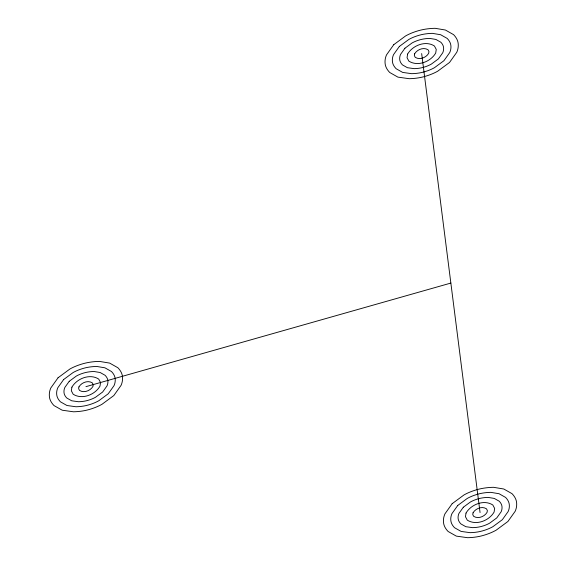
<?xml version="1.0" encoding="UTF-8"?>
<svg xmlns="http://www.w3.org/2000/svg" width="566" height="566" viewBox="0 0 566 566"><rect width="100%" height="100%" fill="white"/><g stroke="black" fill="none" stroke-linecap="round" stroke-linejoin="round"><path stroke-width="0.85" d="M85.94 386.656L450.854 283.071M421.656 53.572L480.06 512.563M71.896 387.172L71.344 390.802L73.17 394.226C82.02 399.907 95.003 394.835 99.984 386.146L100.536 382.517L98.717 379.093C89.881 373.312 76.884 378.527 71.896 387.172M78.915 386.918L78.639 388.729L79.551 390.441C83.98 393.285 90.468 390.745 92.966 386.401L93.241 384.583L92.329 382.878C87.914 379.984 81.412 382.595 78.915 386.918M407.605 54.081L407.053 57.711L408.878 61.135C417.729 66.823 430.712 61.744 435.7 53.055L436.252 49.426L434.426 46.002C425.597 40.228 412.593 45.443 407.605 54.081M414.63 53.827L414.354 55.645L415.267 57.35C419.689 60.194 426.184 57.654 428.674 53.31L428.95 51.499L428.038 49.787C423.623 46.9 417.128 49.504 414.63 53.827M466.016 513.079L465.464 516.708L467.283 520.133C476.133 525.814 489.116 520.741 494.104 512.053L494.656 508.424L492.83 504.999C484.001 499.219 471.004 504.433 466.016 513.079M473.035 512.824L472.759 514.635L473.671 516.348C478.1 519.192 484.588 516.652 487.085 512.308L487.361 510.49L486.449 508.784C482.034 505.891 475.532 508.501 473.035 512.824M58.072 377.755L50.827 387.943A61.637 31.838 5 0 0 49.447 397.014A39.358 20.326 5 0 0 54.003 405.574L62.203 410.208L73.481 411.793A39.358 20.326 5 0 0 88.862 409.607A61.637 31.838 5 0 0 101.993 404.287L113.808 395.563L121.053 385.375A61.637 31.838 5 0 0 122.433 376.298A39.358 20.326 5 0 0 117.877 367.744L109.677 363.103L99.354 361.391A41.792 21.586 5 0 0 83.018 363.712A61.637 31.838 5 0 0 69.887 369.025L58.072 377.755M63.647 379.538L57.845 387.689A49.313 25.47 5 0 0 56.749 394.948A31.484 16.265 5 0 0 60.392 401.789L66.951 405.504L75.971 406.763A31.484 16.265 5 0 0 88.275 405.015A49.313 25.47 5 0 0 98.781 400.763L108.233 393.78L114.035 385.63A49.313 25.47 5 0 0 115.131 378.371A31.484 16.265 5 0 0 111.488 371.529L104.929 367.815L96.673 366.443A33.429 17.27 5 0 0 83.605 368.296A49.313 25.47 5 0 0 73.099 372.555L63.647 379.538M69.222 381.314L64.871 387.427A36.981 19.102 5 0 0 64.043 392.875A23.616 12.197 5 0 0 66.781 398.004L71.698 400.792L78.462 401.74A23.616 12.197 5 0 0 87.695 400.431A36.981 19.102 5 0 0 95.569 397.233L102.658 391.997L107.009 385.885A36.981 19.102 5 0 0 107.837 380.444A23.616 12.197 5 0 0 105.099 375.308L100.182 372.527L93.991 371.494A25.074 12.954 5 0 0 84.185 372.888A36.981 19.102 5 0 0 76.311 376.079L69.222 381.314M393.787 44.664L386.536 54.852A61.637 31.838 5 0 0 385.163 63.93A39.358 20.326 5 0 0 389.719 72.483L397.912 77.125L409.19 78.702A39.358 20.326 5 0 0 424.571 76.523A61.637 31.838 5 0 0 437.702 71.203L449.524 62.472L456.769 52.284A61.637 31.838 5 0 0 458.142 43.214A39.358 20.326 5 0 0 453.585 34.653L445.392 30.019L435.07 28.3A41.792 21.586 5 0 0 418.734 30.621A61.637 31.838 5 0 0 405.603 35.941L393.787 44.664M399.355 46.447L393.561 54.598A49.313 25.47 5 0 0 392.457 61.857A31.484 16.265 5 0 0 396.108 68.705L402.659 72.413L411.68 73.679A31.484 16.265 5 0 0 423.991 71.932A49.313 25.47 5 0 0 434.497 67.672L443.949 60.689L449.744 52.546A49.313 25.47 5 0 0 450.847 45.28A31.484 16.265 5 0 0 447.204 38.438L440.645 34.731L432.382 33.352A33.429 17.27 5 0 0 419.314 35.212A49.313 25.47 5 0 0 408.815 39.464L399.355 46.447M404.931 48.23L400.587 54.343A36.981 19.102 5 0 0 399.759 59.784A23.616 12.197 5 0 0 402.49 64.92L407.407 67.701L414.178 68.649A23.616 12.197 5 0 0 423.403 67.34A36.981 19.102 5 0 0 431.285 64.149L438.374 58.914L442.725 52.801A36.981 19.102 5 0 0 443.546 47.353A23.616 12.197 5 0 0 440.815 42.224L435.898 39.436L429.7 38.41A25.074 12.954 5 0 0 419.901 39.804A36.981 19.102 5 0 0 412.02 42.995L404.931 48.23M452.192 503.662L444.947 513.85A61.637 31.838 5 0 0 443.567 522.92A39.358 20.326 5 0 0 448.123 531.481L456.323 536.115L467.594 537.7A39.358 20.326 5 0 0 482.982 535.514A61.637 31.838 5 0 0 496.113 530.193L507.928 521.47L515.173 511.282A61.637 31.838 5 0 0 516.553 502.205A39.358 20.326 5 0 0 511.997 493.651L503.797 489.01L493.474 487.298A41.792 21.586 5 0 0 477.138 489.618A61.637 31.838 5 0 0 464.007 494.932L452.192 503.662M457.767 505.445L451.965 513.595A49.313 25.47 5 0 0 450.869 520.854A31.484 16.265 5 0 0 454.512 527.696L461.071 531.41L470.091 532.67A31.484 16.265 5 0 0 482.395 530.922A49.313 25.47 5 0 0 492.901 526.67L502.353 519.687L508.155 511.537A49.313 25.47 5 0 0 509.251 504.278A31.484 16.265 5 0 0 505.608 497.436L499.049 493.722L490.793 492.349A33.429 17.27 5 0 0 477.725 494.203A49.313 25.47 5 0 0 467.219 498.462L457.767 505.445M463.342 507.221L458.991 513.334A36.981 19.102 5 0 0 458.163 518.781A23.616 12.197 5 0 0 460.901 523.911L465.818 526.698L472.582 527.646A23.616 12.197 5 0 0 481.815 526.338A36.981 19.102 5 0 0 489.689 523.14L496.778 517.904L501.129 511.791A36.981 19.102 5 0 0 501.957 506.351A23.616 12.197 5 0 0 499.219 501.214L494.302 498.434L488.111 497.401A25.074 12.954 5 0 0 478.305 498.795A36.981 19.102 5 0 0 470.431 501.985L463.342 507.221"/></g></svg>
